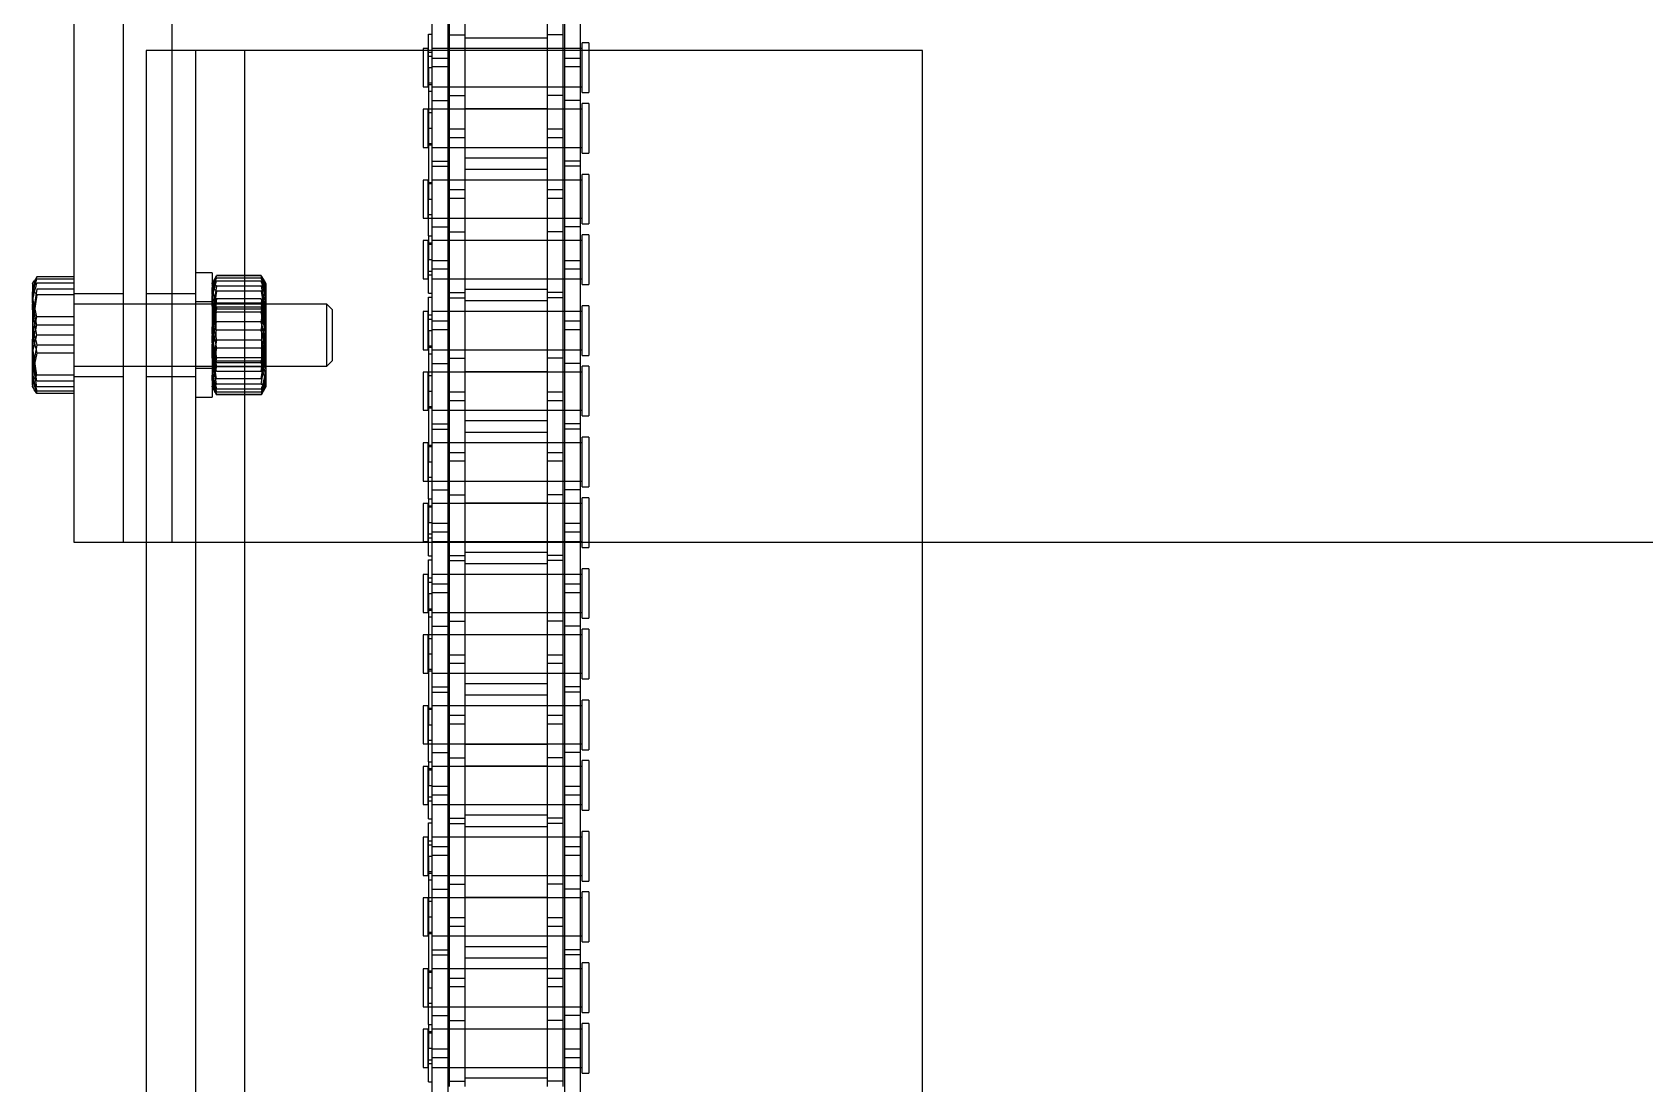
# Model space of a CAD drawing. Header units: metres. Extents: x 0 to 63075, y 0 to 44550.
# Drawn here: x 14089.6 to 14245.4, y 28635.5 to 28737.1 of the extents above; entities that cross this region are included whole.
import ezdxf

# ---------------------------------------------------------------- set-up
doc = ezdxf.new("R2010")
doc.units = ezdxf.units.M
doc.header["$LTSCALE"] = 75
doc.linetypes.add('HIDDEN2', pattern=[4.7625, 3.175, -1.5875])
for name, color, linetype in [('SDM', 7, 'Continuous'), ('SL4', 4, 'Continuous'), ('ST1', 7, 'HIDDEN2')]:
    doc.layers.add(name, color=color, linetype=linetype)

# ---------------------------------------------------------------- blocks, each defined once
blk = doc.blocks.new('A$Ca53c419a')
at = {"layer": 'SL4'}
for p, q in [((2301.6, 502.76), (2301.6, 506.32)), ((2302.24, 506.76), (2301.99, 506.62)), ((2302.48, 506.76), (2302.24, 506.76)), ((2302.48, 506.76), (2306.18, 506.76)), ((2303.36, 506.32), (2306.18, 506.76)), ((2303.36, 502.76), (2303.36, 506.32)), ((2310.94, 506.76), (2306.18, 506.76)), ((2309, 506.32), (2310.94, 506.76)), ((2309, 502.76), (2309, 506.32)), ((2312.24, 506.76), (2310.94, 506.76)), ((2312.49, 506.62), (2312.24, 506.76)), ((2312.88, 506.32), (2312.48, 506.57)), ((2312.88, 502.76), (2312.88, 506.32)), ((2287.24, 502.76), (2287.24, 498)), ((2387.24, 502.76), (2287.24, 502.76)), ((2387.24, 498), (2287.24, 498)), ((2287.24, 498), (2287.24, 495.77)), ((2304.24, 498), (2304.24, 495.77)), ((2310.24, 495.77), (2310.24, 498)), ((2334.74, 495.77), (1009.76, 495.77)), ((2334.74, 486.24), (2334.74, 495.77)), ((2334.74, 493.24), (2339.74, 493.24)), ((1009.76, 486.24), (2334.74, 486.24)), ((2334.74, 420.77), (2334.74, 486.24)), ((2334.92, 469), (2334.74, 469)), ((2334.92, 468.53), (2334.92, 469)), ((2334.74, 468.53), (2334.92, 468.53)), ((2334.74, 468.49), (2336.31, 468.49)), ((2339, 468.16), (2334.74, 468.16)), ((2336.31, 468.49), (2336.31, 468.16)), ((2339, 466.64), (2334.74, 466.64)), ((2336.25, 466.49), (2334.74, 466.49)), ((2334.92, 466.49), (2334.92, 466.64)), ((2336.25, 466.49), (2336.25, 464.97)), ((2339.74, 466.49), (2336.25, 466.49)), ((2336.25, 464.97), (2334.74, 464.97)), ((2339.74, 464.97), (2336.25, 464.97)), ((2336.25, 457.04), (2334.74, 457.04)), ((2336.25, 455.52), (2336.25, 457.04)), ((2339.74, 457.04), (2336.25, 457.04)), ((2336.25, 455.52), (2334.74, 455.52)), ((2339, 455.36), (2334.74, 455.36)), ((2334.92, 455.36), (2334.92, 455.52)), ((2339.74, 455.52), (2336.25, 455.52)), ((2339, 453.84), (2334.74, 453.84)), ((2334.74, 453.66), (2335.47, 453.66)), ((2334.92, 453.66), (2334.92, 453.84)), ((2335.47, 453), (2335.47, 453.66)), ((2335.47, 453), (2334.74, 453)), ((1009.76, 420.77), (2334.74, 420.77)), ((2287.24, 420.77), (2287.24, 281.24))]:
    blk.add_line(p, q, dxfattribs=at)
for points, knots in [([(2301.6, 506.32), (2301.66, 506.37), (2301.94, 506.63), (2302.24, 506.71), (2302.48, 506.76)], [0, 0, 0, 0, 0.211001, 1, 1, 1, 1]), ([(2302.48, 506.76), (2302.54, 506.76), (2302.84, 506.74), (2303.13, 506.5), (2303.36, 506.32)], [0, 0, 0, 0, 0.231849, 1, 1, 1, 1]), ([(2306.18, 506.76), (2306.24, 506.76), (2307.2, 506.76), (2308.13, 506.53), (2309, 506.32)], [0, 0, 0, 0, 0.070201, 1, 1, 1, 1]), ([(2310.94, 506.76), (2310.99, 506.76), (2311.64, 506.76), (2312.28, 506.53), (2312.88, 506.32)], [0, 0, 0, 0, 0.070201, 1, 1, 1, 1])]:
    blk.add_open_spline(points, degree=3, knots=knots, dxfattribs=at)
at = {"layer": 'ST1'}
for p, q in [((2301.82, 502.76), (2301.82, 506.32)), ((2302.31, 506.76), (2302.24, 506.76)), ((2302.24, 506.32), (2304.74, 506.76)), ((2302.24, 502.76), (2302.24, 506.32)), ((2302.8, 506.32), (2305.5, 506.76)), ((2302.8, 502.76), (2302.8, 506.32)), ((2305.48, 506.32), (2303.54, 506.76)), ((2306.26, 506.32), (2304.04, 506.76)), ((2305.48, 502.76), (2305.48, 506.32)), ((2306.26, 502.76), (2306.26, 506.32)), ((2307.24, 506.32), (2309.74, 506.76)), ((2307.24, 502.76), (2307.24, 506.32)), ((2308.21, 506.32), (2310.43, 506.76)), ((2308.21, 502.76), (2308.21, 506.32)), ((2311.12, 506.32), (2308.3, 506.76)), ((2311.68, 506.32), (2308.97, 506.76)), ((2311.12, 502.76), (2311.12, 506.32)), ((2311.68, 502.76), (2311.68, 506.32)), ((2312.24, 502.76), (2312.24, 506.32)), ((2312.65, 502.76), (2312.65, 506.32)), ((2303.24, 502.76), (2303.24, 498)), ((2304.24, 502.76), (2304.24, 498)), ((2310.24, 498), (2310.24, 502.76)), ((2311.24, 498), (2311.24, 502.76)), ((2287.24, 495.77), (2287.24, 493.24)), ((2303.24, 495.77), (2303.24, 491)), ((2304.24, 495.77), (2304.24, 478.32)), ((2310.24, 478.32), (2310.24, 495.77)), ((2311.24, 491), (2311.24, 495.77)), ((2287.24, 493.24), (2387.24, 493.24)), ((2287.24, 493.24), (2287.24, 420.77)), ((2287.24, 493.24), (2334.74, 493.24)), ((2334.74, 491), (1009.76, 491)), ((2301.24, 491), (2301.24, 489.4)), ((2304.04, 491), (2304.04, 489.4)), ((2310.44, 489.4), (2310.44, 491)), ((2313.24, 489.4), (2313.24, 491)), ((2313.24, 489.4), (2301.24, 489.4)), ((2301.82, 489.16), (2301.57, 489.02)), ((2302.11, 489.33), (2301.82, 489.16)), ((2302.22, 489.39), (2302.11, 489.33)), ((2302.24, 489.4), (2302.22, 489.39)), ((2302.49, 488.96), (2305.11, 489.4)), ((2304.16, 488.96), (2302.81, 489.4)), ((2303, 488.96), (2305.76, 489.4)), ((2305.03, 488.96), (2303.27, 489.4)), ((2303.72, 488.96), (2306.59, 489.4)), ((2305.96, 488.96), (2303.84, 489.4)), ((2304.24, 489.4), (2304.74, 489.05)), ((2306.76, 488.96), (2304.39, 489.4)), ((2304.55, 488.96), (2307.43, 489.4)), ((2309.93, 488.96), (2307.04, 489.4)), ((2307.72, 488.96), (2310.09, 489.4)), ((2310.75, 488.96), (2307.89, 489.4)), ((2308.52, 488.96), (2310.64, 489.4)), ((2311.47, 488.96), (2308.71, 489.4)), ((2311.98, 488.96), (2309.37, 489.4)), ((2309.45, 488.96), (2311.21, 489.4)), ((2309.74, 489.05), (2310.24, 489.4)), ((2310.32, 488.96), (2311.66, 489.4)), ((2312.25, 489.39), (2312.24, 489.4)), ((2312.37, 489.33), (2312.25, 489.39)), ((2312.36, 489.3), (2312.75, 488.96)), ((2312.65, 489.16), (2312.37, 489.33)), ((2312.63, 489.12), (2312.96, 488.96)), ((2312.9, 489.02), (2312.65, 489.16)), ((2301.47, 484.65), (2301.47, 488.96)), ((2301.51, 484.65), (2301.51, 488.96)), ((2301.72, 484.65), (2301.72, 488.96)), ((2302.02, 484.65), (2302.02, 488.96)), ((2302.49, 484.65), (2302.49, 488.96)), ((2303, 484.65), (2303, 488.96)), ((2303.72, 484.65), (2303.72, 488.96)), ((2304.16, 484.65), (2304.16, 488.96)), ((2304.55, 484.65), (2304.55, 488.96)), ((2309.74, 489.05), (2304.74, 489.05)), ((2304.74, 489.05), (2304.74, 484.58)), ((2305.03, 484.65), (2305.03, 488.96)), ((2305.96, 484.65), (2305.96, 488.96)), ((2306.76, 484.65), (2306.76, 488.96)), ((2307.72, 484.65), (2307.72, 488.96)), ((2308.52, 484.65), (2308.52, 488.96)), ((2309.45, 484.65), (2309.45, 488.96)), ((2309.74, 484.58), (2309.74, 489.05)), ((2309.93, 484.65), (2309.93, 488.96)), ((2310.32, 484.65), (2310.32, 488.96)), ((2310.75, 484.65), (2310.75, 488.96)), ((2311.47, 484.65), (2311.47, 488.96)), ((2311.98, 484.65), (2311.98, 488.96)), ((2312.46, 484.65), (2312.46, 488.96)), ((2312.75, 484.65), (2312.75, 488.96)), ((2312.89, 489), (2313.01, 488.96)), ((2312.96, 484.65), (2312.96, 488.96)), ((2313.01, 484.65), (2313.01, 488.96)), ((1009.76, 486.24), (2334.74, 486.24)), ((2301.57, 484.59), (2301.82, 484.44)), ((2302.49, 484.65), (2305.11, 484.2)), ((2304.16, 484.65), (2302.81, 484.2)), ((2303, 484.65), (2305.76, 484.2)), ((2305.03, 484.65), (2303.27, 484.2)), ((2303.72, 484.65), (2306.59, 484.2)), ((2305.96, 484.65), (2303.84, 484.2)), ((2304.74, 484.58), (2304.24, 484.23)), ((2306.76, 484.65), (2304.39, 484.2)), ((2304.55, 484.65), (2307.43, 484.2)), ((2304.74, 484.58), (2309.74, 484.58)), ((2309.93, 484.65), (2307.04, 484.2)), ((2307.72, 484.65), (2310.09, 484.2)), ((2310.75, 484.65), (2307.89, 484.2)), ((2308.52, 484.65), (2310.64, 484.2)), ((2311.47, 484.65), (2308.71, 484.2)), ((2311.98, 484.65), (2309.37, 484.2)), ((2309.45, 484.65), (2311.21, 484.2)), ((2310.24, 484.23), (2309.74, 484.58)), ((2310.32, 484.65), (2311.66, 484.2)), ((2312.35, 484.3), (2312.75, 484.65)), ((2312.65, 484.44), (2312.9, 484.59)), ((2312.89, 484.61), (2313.01, 484.65)), ((2301.82, 484.44), (2302.11, 484.28)), ((2302.11, 484.28), (2302.22, 484.21)), ((2302.22, 484.21), (2302.24, 484.2)), ((2304.39, 484.2), (2302.24, 484.2)), ((2304.24, 484.23), (2310.23, 484.23)), ((2309.37, 484.2), (2304.39, 484.2)), ((2312.22, 484.2), (2309.37, 484.2)), ((2310.23, 484.23), (2310.24, 484.23)), ((2310.24, 484.2), (2310.24, 484.23)), ((2312.22, 484.2), (2312.24, 484.2)), ((2312.24, 484.2), (2312.25, 484.21)), ((2312.25, 484.21), (2312.37, 484.28)), ((2312.37, 484.28), (2312.65, 484.44)), ((2304.24, 478.32), (2310.24, 478.32)), ((2304.24, 478.32), (2304.79, 477.76)), ((2309.68, 477.76), (2310.24, 478.32)), ((2304.79, 477.76), (2309.68, 477.76)), ((2240.17, 469), (2236.48, 469)), ((2236.48, 469), (2236.48, 468.53)), ((2240.17, 468.53), (2240.17, 469)), ((2246.02, 469), (2242.33, 469)), ((2242.33, 469), (2242.33, 468.53)), ((2246.02, 468.53), (2246.02, 469)), ((2252.87, 469), (2249.18, 469)), ((2249.18, 469), (2249.18, 468.53)), ((2252.87, 468.53), (2252.87, 469)), ((2258.72, 469), (2255.03, 469)), ((2255.03, 469), (2255.03, 468.53)), ((2258.72, 468.53), (2258.72, 469)), ((2265.57, 469), (2261.88, 469)), ((2261.88, 469), (2261.88, 468.53)), ((2265.57, 468.53), (2265.57, 469)), ((2271.42, 469), (2267.73, 469)), ((2267.73, 469), (2267.73, 468.53)), ((2271.42, 468.53), (2271.42, 469)), ((2278.27, 469), (2274.58, 469)), ((2274.58, 469), (2274.58, 468.53)), ((2278.27, 468.53), (2278.27, 469)), ((2284.12, 469), (2280.43, 469)), ((2280.43, 469), (2280.43, 468.53)), ((2284.12, 468.53), (2284.12, 469)), ((2290.97, 469), (2287.28, 469)), ((2287.28, 469), (2287.28, 468.53)), ((2290.97, 468.53), (2290.97, 469)), ((2296.82, 469), (2293.13, 469)), ((2293.13, 469), (2293.13, 468.53)), ((2296.82, 468.53), (2296.82, 469)), ((2303.67, 469), (2299.98, 469)), ((2299.98, 469), (2299.98, 468.53)), ((2303.67, 468.53), (2303.67, 469)), ((2309.52, 469), (2305.83, 469)), ((2305.83, 469), (2305.83, 468.53)), ((2309.52, 468.53), (2309.52, 469)), ((2316.37, 469), (2312.68, 469)), ((2312.68, 469), (2312.68, 468.53)), ((2316.37, 468.53), (2316.37, 469)), ((2322.22, 469), (2318.53, 469)), ((2318.53, 469), (2318.53, 468.53)), ((2322.22, 468.53), (2322.22, 469)), ((2329.07, 469), (2325.38, 469)), ((2325.38, 469), (2325.38, 468.53)), ((2329.07, 468.53), (2329.07, 469)), ((2334.74, 469), (2331.23, 469)), ((2331.23, 469), (2331.23, 468.53)), ((2237.4, 468.16), (2228.3, 468.16)), ((2235.1, 468.49), (2235.1, 468.16)), ((2235.1, 468.49), (2238.33, 468.49)), ((2236.48, 468.53), (2240.17, 468.53)), ((2236.48, 468.16), (2236.48, 466.64)), ((2236.48, 468.16), (2236.48, 453.66)), ((2236.85, 468.53), (2236.85, 468.16)), ((2237.22, 468.49), (2237.22, 468.16)), ((2238.26, 468.16), (2237.4, 468.16)), ((2237.4, 466.64), (2237.4, 468.16)), ((2247.35, 468.16), (2238.26, 468.16)), ((2238.26, 468.16), (2238.26, 466.64)), ((2238.33, 468.49), (2238.33, 468.16)), ((2240.62, 468.49), (2238.33, 468.49)), ((2239.8, 468.16), (2239.8, 468.53)), ((2239.95, 468.49), (2239.95, 468.16)), ((2240.17, 466.64), (2240.17, 468.16)), ((2240.17, 453.66), (2240.17, 468.16)), ((2240.62, 468.49), (2244.18, 468.49)), ((2240.62, 468.49), (2240.62, 468.16)), ((2241.5, 468.16), (2241.5, 466.64)), ((2242.33, 468.53), (2246.02, 468.53)), ((2242.33, 468.49), (2242.33, 466.64)), ((2242.33, 468.16), (2242.33, 453.66)), ((2242.7, 468.53), (2242.7, 468.16)), ((2244.18, 468.49), (2244.18, 468.16)), ((2256.88, 468.49), (2244.18, 468.49)), ((2245.65, 468.16), (2245.65, 468.53)), ((2245.8, 468.49), (2245.8, 468.16)), ((2246.02, 466.64), (2246.02, 468.16)), ((2246.02, 453.66), (2246.02, 468.16)), ((2247.35, 468.16), (2247.35, 466.64)), ((2253.7, 468.16), (2247.35, 468.16)), ((2247.85, 468.16), (2247.85, 466.64)), ((2249.18, 468.53), (2252.87, 468.53)), ((2249.18, 468.16), (2249.18, 466.64)), ((2249.18, 468.16), (2249.18, 453.66)), ((2249.41, 468.49), (2249.41, 468.16)), ((2249.55, 468.53), (2249.55, 468.16)), ((2251.03, 468.49), (2251.03, 468.16)), ((2252.5, 468.16), (2252.5, 468.53)), ((2252.87, 466.64), (2252.87, 468.49)), ((2252.87, 453.66), (2252.87, 468.16)), ((2253.7, 468.16), (2253.7, 466.64)), ((2262.8, 468.16), (2253.7, 468.16)), ((2254.58, 468.16), (2254.58, 468.49)), ((2255.03, 468.53), (2258.72, 468.53)), ((2255.03, 468.16), (2255.03, 466.64)), ((2255.03, 468.16), (2255.03, 453.66)), ((2255.26, 468.49), (2255.26, 468.16)), ((2255.4, 468.53), (2255.4, 468.16)), ((2256.88, 468.49), (2256.88, 468.16)), ((2256.88, 468.49), (2260.11, 468.49)), ((2256.95, 466.64), (2256.95, 468.16)), ((2257.81, 468.16), (2257.81, 466.64)), ((2257.98, 468.49), (2257.98, 468.16)), ((2258.35, 468.16), (2258.35, 468.53)), ((2258.72, 466.64), (2258.72, 468.16)), ((2258.72, 453.66), (2258.72, 468.16)), ((2260.11, 468.49), (2260.11, 468.16)), ((2260.5, 468.49), (2260.5, 468.16)), ((2260.5, 468.49), (2263.73, 468.49)), ((2261.88, 468.53), (2265.57, 468.53)), ((2261.88, 468.16), (2261.88, 466.64)), ((2261.88, 468.16), (2261.88, 453.66)), ((2262.25, 468.53), (2262.25, 468.16)), ((2262.62, 468.49), (2262.62, 468.16)), ((2263.66, 468.16), (2262.8, 468.16)), ((2262.8, 466.64), (2262.8, 468.16)), ((2272.75, 468.16), (2263.66, 468.16)), ((2263.66, 468.16), (2263.66, 466.64)), ((2263.73, 468.49), (2263.73, 468.16)), ((2266.02, 468.49), (2263.73, 468.49)), ((2265.2, 468.16), (2265.2, 468.53)), ((2265.35, 468.49), (2265.35, 468.16)), ((2265.57, 466.64), (2265.57, 468.16)), ((2265.57, 453.66), (2265.57, 468.16)), ((2266.02, 468.49), (2269.58, 468.49)), ((2266.02, 468.49), (2266.02, 468.16)), ((2266.9, 468.16), (2266.9, 466.64)), ((2267.73, 468.53), (2271.42, 468.53)), ((2267.73, 468.49), (2267.73, 466.64)), ((2267.73, 468.16), (2267.73, 453.66)), ((2268.1, 468.53), (2268.1, 468.16)), ((2269.58, 468.49), (2269.58, 468.16)), ((2282.28, 468.49), (2269.58, 468.49)), ((2271.05, 468.16), (2271.05, 468.53)), ((2271.19, 468.49), (2271.19, 468.16)), ((2271.42, 466.64), (2271.42, 468.16)), ((2271.42, 453.66), (2271.42, 468.16)), ((2272.75, 468.16), (2272.75, 466.64)), ((2279.1, 468.16), (2272.75, 468.16)), ((2273.25, 468.16), (2273.25, 466.64)), ((2274.58, 468.53), (2278.27, 468.53)), ((2274.58, 468.16), (2274.58, 466.64)), ((2274.58, 468.16), (2274.58, 453.66)), ((2274.81, 468.49), (2274.81, 468.16)), ((2274.95, 468.53), (2274.95, 468.16)), ((2276.43, 468.49), (2276.43, 468.16)), ((2277.9, 468.16), (2277.9, 468.53)), ((2278.27, 466.64), (2278.27, 468.49)), ((2278.27, 453.66), (2278.27, 468.16)), ((2279.1, 468.16), (2279.1, 466.64)), ((2288.2, 468.16), (2279.1, 468.16)), ((2279.98, 468.16), (2279.98, 468.49)), ((2280.43, 468.53), (2284.12, 468.53)), ((2280.43, 468.16), (2280.43, 466.64)), ((2280.43, 468.16), (2280.43, 453.66)), ((2280.66, 468.49), (2280.66, 468.16)), ((2280.8, 468.53), (2280.8, 468.16)), ((2282.28, 468.49), (2282.28, 468.16)), ((2282.28, 468.49), (2285.51, 468.49)), ((2282.35, 466.64), (2282.35, 468.16)), ((2283.21, 468.16), (2283.21, 466.64)), ((2283.38, 468.49), (2283.38, 468.16)), ((2283.75, 468.16), (2283.75, 468.53)), ((2284.12, 466.64), (2284.12, 468.16)), ((2284.12, 453.66), (2284.12, 468.16)), ((2285.51, 468.49), (2285.51, 468.16)), ((2285.9, 468.49), (2285.9, 468.16)), ((2285.9, 468.49), (2289.13, 468.49)), ((2287.28, 468.53), (2290.97, 468.53)), ((2287.28, 468.16), (2287.28, 466.64)), ((2287.28, 468.16), (2287.28, 453.66)), ((2287.65, 468.53), (2287.65, 468.16)), ((2288.02, 468.49), (2288.02, 468.16)), ((2289.06, 468.16), (2288.2, 468.16)), ((2288.2, 466.64), (2288.2, 468.16)), ((2298.15, 468.16), (2289.06, 468.16)), ((2289.06, 468.16), (2289.06, 466.64)), ((2289.13, 468.49), (2289.13, 468.16)), ((2291.42, 468.49), (2289.13, 468.49)), ((2290.6, 468.16), (2290.6, 468.53)), ((2290.75, 468.49), (2290.75, 468.16)), ((2290.97, 466.64), (2290.97, 468.16)), ((2290.97, 453.66), (2290.97, 468.16)), ((2291.42, 468.49), (2294.98, 468.49)), ((2291.42, 468.49), (2291.42, 468.16)), ((2292.3, 468.16), (2292.3, 466.64)), ((2293.13, 468.53), (2296.82, 468.53)), ((2293.13, 468.49), (2293.13, 466.64)), ((2293.13, 468.16), (2293.13, 453.66)), ((2293.5, 468.53), (2293.5, 468.16)), ((2294.98, 468.49), (2294.98, 468.16)), ((2307.68, 468.49), (2294.98, 468.49)), ((2296.45, 468.16), (2296.45, 468.53)), ((2296.59, 468.49), (2296.59, 468.16)), ((2296.82, 466.64), (2296.82, 468.16)), ((2296.82, 453.66), (2296.82, 468.16)), ((2298.15, 468.16), (2298.15, 466.64)), ((2304.5, 468.16), (2298.15, 468.16)), ((2298.65, 468.16), (2298.65, 466.64)), ((2299.98, 468.53), (2303.67, 468.53)), ((2299.98, 468.16), (2299.98, 466.64)), ((2299.98, 468.16), (2299.98, 453.66)), ((2300.21, 468.49), (2300.21, 468.16)), ((2300.35, 468.53), (2300.35, 468.16)), ((2301.83, 468.49), (2301.83, 468.16)), ((2303.3, 468.16), (2303.3, 468.53)), ((2303.67, 466.64), (2303.67, 468.49)), ((2303.67, 453.66), (2303.67, 468.16)), ((2304.5, 468.16), (2304.5, 466.64)), ((2313.6, 468.16), (2304.5, 468.16)), ((2305.38, 468.16), (2305.38, 468.49)), ((2305.83, 468.53), (2309.52, 468.53)), ((2305.83, 468.16), (2305.83, 466.64)), ((2305.83, 468.16), (2305.83, 453.66)), ((2306.06, 468.49), (2306.06, 468.16)), ((2306.2, 468.53), (2306.2, 468.16)), ((2307.68, 468.49), (2307.68, 468.16)), ((2307.68, 468.49), (2310.91, 468.49)), ((2307.75, 466.64), (2307.75, 468.16)), ((2308.61, 468.16), (2308.61, 466.64)), ((2308.78, 468.49), (2308.78, 468.16)), ((2309.15, 468.16), (2309.15, 468.53)), ((2309.52, 466.64), (2309.52, 468.16)), ((2309.52, 453.66), (2309.52, 468.16)), ((2310.91, 468.49), (2310.91, 468.16)), ((2311.3, 468.49), (2311.3, 468.16)), ((2311.3, 468.49), (2314.53, 468.49)), ((2312.68, 468.53), (2316.37, 468.53)), ((2312.68, 468.16), (2312.68, 466.64)), ((2312.68, 468.16), (2312.68, 453.66)), ((2313.05, 468.53), (2313.05, 468.16)), ((2313.42, 468.49), (2313.42, 468.16)), ((2314.46, 468.16), (2313.6, 468.16)), ((2313.6, 466.64), (2313.6, 468.16)), ((2323.55, 468.16), (2314.46, 468.16)), ((2314.46, 468.16), (2314.46, 466.64)), ((2314.53, 468.49), (2314.53, 468.16)), ((2316.82, 468.49), (2314.53, 468.49)), ((2316, 468.16), (2316, 468.53)), ((2316.15, 468.49), (2316.15, 468.16)), ((2316.37, 466.64), (2316.37, 468.16)), ((2316.37, 453.66), (2316.37, 468.16)), ((2316.82, 468.49), (2320.38, 468.49)), ((2316.82, 468.49), (2316.82, 468.16)), ((2317.7, 468.16), (2317.7, 466.64)), ((2318.53, 468.53), (2322.22, 468.53)), ((2318.53, 468.49), (2318.53, 466.64)), ((2318.53, 468.16), (2318.53, 453.66)), ((2318.9, 468.53), (2318.9, 468.16)), ((2320.38, 468.49), (2320.38, 468.16)), ((2333.08, 468.49), (2320.38, 468.49)), ((2321.85, 468.16), (2321.85, 468.53)), ((2321.99, 468.49), (2321.99, 468.16)), ((2322.22, 466.64), (2322.22, 468.16)), ((2322.22, 453.66), (2322.22, 468.16)), ((2323.55, 468.16), (2323.55, 466.64)), ((2329.9, 468.16), (2323.55, 468.16)), ((2324.05, 468.16), (2324.05, 466.64)), ((2325.38, 468.53), (2329.07, 468.53)), ((2325.38, 468.16), (2325.38, 466.64)), ((2325.38, 468.16), (2325.38, 453.66)), ((2325.61, 468.49), (2325.61, 468.16)), ((2325.75, 468.53), (2325.75, 468.16)), ((2327.23, 468.49), (2327.23, 468.16)), ((2328.7, 468.16), (2328.7, 468.53)), ((2329.07, 466.64), (2329.07, 468.49)), ((2329.07, 453.66), (2329.07, 468.16)), ((2329.9, 468.16), (2329.9, 466.64)), ((2334.74, 468.16), (2329.9, 468.16)), ((2330.78, 468.16), (2330.78, 468.49)), ((2331.23, 468.53), (2334.74, 468.53)), ((2331.23, 468.16), (2331.23, 466.64)), ((2331.23, 468.16), (2331.23, 453.66)), ((2331.46, 468.49), (2331.46, 468.16)), ((2331.6, 468.53), (2331.6, 468.16)), ((2333.08, 468.49), (2333.08, 468.16)), ((2333.08, 468.49), (2334.74, 468.49)), ((2333.15, 466.64), (2333.15, 468.16)), ((2334.01, 468.16), (2334.01, 466.64)), ((2334.18, 468.49), (2334.18, 468.16)), ((2334.55, 468.16), (2334.55, 468.53)), ((2334.92, 466.64), (2334.92, 468.16)), ((2334.92, 466.64), (2334.92, 468.16)), ((2237.4, 466.64), (2228.3, 466.64)), ((2241, 466.49), (2234.65, 466.49)), ((2235.15, 466.49), (2235.15, 464.97)), ((2236.48, 466.49), (2236.48, 464.97)), ((2238.26, 466.64), (2237.4, 466.64)), ((2247.35, 466.64), (2238.26, 466.64)), ((2240.17, 464.97), (2240.17, 466.49)), ((2241, 466.49), (2241, 464.97)), ((2250.1, 466.49), (2241, 466.49)), ((2242.33, 466.49), (2242.33, 464.97)), ((2244.25, 464.97), (2244.25, 466.49)), ((2245.11, 466.49), (2245.11, 464.97)), ((2246.02, 464.97), (2246.02, 466.49)), ((2253.7, 466.64), (2247.35, 466.64)), ((2249.18, 466.49), (2249.18, 464.97)), ((2250.96, 466.49), (2250.1, 466.49)), ((2250.1, 464.97), (2250.1, 466.49)), ((2260.05, 466.49), (2250.96, 466.49)), ((2250.96, 466.49), (2250.96, 464.97)), ((2252.87, 464.97), (2252.87, 466.49)), ((2262.8, 466.64), (2253.7, 466.64)), ((2254.2, 466.49), (2254.2, 464.97)), ((2255.03, 466.49), (2255.03, 464.97)), ((2258.72, 464.97), (2258.72, 466.49)), ((2260.05, 466.49), (2260.05, 464.97)), ((2266.4, 466.49), (2260.05, 466.49)), ((2260.55, 466.49), (2260.55, 464.97)), ((2261.88, 466.49), (2261.88, 464.97)), ((2263.66, 466.64), (2262.8, 466.64)), ((2272.75, 466.64), (2263.66, 466.64)), ((2265.57, 464.97), (2265.57, 466.49)), ((2266.4, 466.49), (2266.4, 464.97)), ((2275.5, 466.49), (2266.4, 466.49)), ((2267.73, 466.49), (2267.73, 464.97)), ((2269.65, 464.97), (2269.65, 466.49)), ((2270.51, 466.49), (2270.51, 464.97)), ((2271.42, 464.97), (2271.42, 466.49)), ((2279.1, 466.64), (2272.75, 466.64)), ((2274.58, 466.49), (2274.58, 464.97)), ((2276.36, 466.49), (2275.5, 466.49)), ((2275.5, 464.97), (2275.5, 466.49)), ((2285.45, 466.49), (2276.36, 466.49)), ((2276.36, 466.49), (2276.36, 464.97)), ((2278.27, 464.97), (2278.27, 466.49)), ((2288.2, 466.64), (2279.1, 466.64)), ((2279.6, 466.49), (2279.6, 464.97)), ((2280.43, 466.49), (2280.43, 464.97)), ((2284.12, 464.97), (2284.12, 466.49)), ((2285.45, 466.49), (2285.45, 464.97)), ((2291.8, 466.49), (2285.45, 466.49)), ((2285.95, 466.49), (2285.95, 464.97)), ((2287.28, 466.49), (2287.28, 464.97)), ((2289.06, 466.64), (2288.2, 466.64)), ((2298.15, 466.64), (2289.06, 466.64)), ((2290.97, 464.97), (2290.97, 466.49)), ((2291.8, 466.49), (2291.8, 464.97)), ((2300.9, 466.49), (2291.8, 466.49)), ((2293.13, 466.49), (2293.13, 464.97)), ((2295.05, 464.97), (2295.05, 466.49)), ((2295.91, 466.49), (2295.91, 464.97)), ((2296.82, 464.97), (2296.82, 466.49)), ((2304.5, 466.64), (2298.15, 466.64)), ((2299.98, 466.49), (2299.98, 464.97)), ((2301.76, 466.49), (2300.9, 466.49)), ((2300.9, 464.97), (2300.9, 466.49)), ((2310.85, 466.49), (2301.76, 466.49)), ((2301.76, 466.49), (2301.76, 464.97)), ((2303.67, 464.97), (2303.67, 466.49)), ((2313.6, 466.64), (2304.5, 466.64)), ((2305, 466.49), (2305, 464.97)), ((2305.83, 466.49), (2305.83, 464.97)), ((2309.52, 464.97), (2309.52, 466.49)), ((2310.85, 466.49), (2310.85, 464.97)), ((2317.2, 466.49), (2310.85, 466.49)), ((2311.35, 466.49), (2311.35, 464.97)), ((2312.68, 466.49), (2312.68, 464.97)), ((2314.46, 466.64), (2313.6, 466.64)), ((2323.55, 466.64), (2314.46, 466.64)), ((2316.37, 464.97), (2316.37, 466.49)), ((2317.2, 466.49), (2317.2, 464.97)), ((2326.3, 466.49), (2317.2, 466.49)), ((2318.53, 466.49), (2318.53, 464.97)), ((2320.45, 464.97), (2320.45, 466.49)), ((2321.31, 466.49), (2321.31, 464.97)), ((2322.22, 464.97), (2322.22, 466.49)), ((2329.9, 466.64), (2323.55, 466.64)), ((2325.38, 466.49), (2325.38, 464.97)), ((2327.16, 466.49), (2326.3, 466.49)), ((2326.3, 464.97), (2326.3, 466.49)), ((2334.74, 466.49), (2327.16, 466.49)), ((2327.16, 466.49), (2327.16, 464.97)), ((2329.07, 464.97), (2329.07, 466.49)), ((2334.74, 466.64), (2329.9, 466.64)), ((2330.4, 466.49), (2330.4, 464.97)), ((2331.23, 466.49), (2331.23, 464.97)), ((2334.92, 455.52), (2334.92, 466.49)), ((2334.92, 464.97), (2334.92, 466.49)), ((2336.25, 466.49), (2336.25, 464.97)), ((2241, 464.97), (2234.65, 464.97)), ((2235.44, 457.04), (2235.44, 464.97)), ((2236.48, 464.97), (2236.48, 457.04)), ((2240.17, 457.04), (2240.17, 464.97)), ((2240.22, 464.97), (2240.22, 457.04)), ((2250.1, 464.97), (2241, 464.97)), ((2242.29, 457.04), (2242.29, 464.97)), ((2242.33, 464.97), (2242.33, 457.04)), ((2246.02, 457.04), (2246.02, 464.97)), ((2247.07, 464.97), (2247.07, 457.04)), ((2248.14, 457.04), (2248.14, 464.97)), ((2249.18, 464.97), (2249.18, 457.04)), ((2250.96, 464.97), (2250.1, 464.97)), ((2260.05, 464.97), (2250.96, 464.97)), ((2252.87, 457.04), (2252.87, 464.97)), ((2252.92, 464.97), (2252.92, 457.04)), ((2254.99, 457.04), (2254.99, 464.97)), ((2255.03, 464.97), (2255.03, 457.04)), ((2258.72, 457.04), (2258.72, 464.97)), ((2259.77, 464.97), (2259.77, 457.04)), ((2266.4, 464.97), (2260.05, 464.97)), ((2260.84, 457.04), (2260.84, 464.97)), ((2261.88, 464.97), (2261.88, 457.04)), ((2265.57, 457.04), (2265.57, 464.97)), ((2265.62, 464.97), (2265.62, 457.04)), ((2275.5, 464.97), (2266.4, 464.97)), ((2267.69, 457.04), (2267.69, 464.97)), ((2267.73, 464.97), (2267.73, 457.04)), ((2271.42, 457.04), (2271.42, 464.97)), ((2272.47, 464.97), (2272.47, 457.04)), ((2273.54, 457.04), (2273.54, 464.97)), ((2274.58, 464.97), (2274.58, 457.04)), ((2276.36, 464.97), (2275.5, 464.97)), ((2285.45, 464.97), (2276.36, 464.97)), ((2278.27, 457.04), (2278.27, 464.97)), ((2278.32, 464.97), (2278.32, 457.04)), ((2280.39, 457.04), (2280.39, 464.97)), ((2280.43, 464.97), (2280.43, 457.04)), ((2284.12, 457.04), (2284.12, 464.97)), ((2285.17, 464.97), (2285.17, 457.04)), ((2291.8, 464.97), (2285.45, 464.97)), ((2286.24, 457.04), (2286.24, 464.97)), ((2287.28, 464.97), (2287.28, 457.04)), ((2290.97, 457.04), (2290.97, 464.97)), ((2291.02, 464.97), (2291.02, 457.04)), ((2300.9, 464.97), (2291.8, 464.97)), ((2293.09, 457.04), (2293.09, 464.97)), ((2293.13, 464.97), (2293.13, 457.04)), ((2296.82, 457.04), (2296.82, 464.97)), ((2297.87, 464.97), (2297.87, 457.04)), ((2298.94, 457.04), (2298.94, 464.97)), ((2299.98, 464.97), (2299.98, 457.04)), ((2301.76, 464.97), (2300.9, 464.97)), ((2310.85, 464.97), (2301.76, 464.97)), ((2303.67, 457.04), (2303.67, 464.97)), ((2303.72, 464.97), (2303.72, 457.04)), ((2305.79, 457.04), (2305.79, 464.97)), ((2305.83, 464.97), (2305.83, 457.04)), ((2309.52, 457.04), (2309.52, 464.97)), ((2310.57, 464.97), (2310.57, 457.04)), ((2317.2, 464.97), (2310.85, 464.97)), ((2311.64, 457.04), (2311.64, 464.97)), ((2312.68, 464.97), (2312.68, 457.04)), ((2316.37, 457.04), (2316.37, 464.97)), ((2316.42, 464.97), (2316.42, 457.04)), ((2326.3, 464.97), (2317.2, 464.97)), ((2318.49, 457.04), (2318.49, 464.97)), ((2318.53, 464.97), (2318.53, 457.04)), ((2322.22, 457.04), (2322.22, 464.97)), ((2323.27, 464.97), (2323.27, 457.04)), ((2324.34, 457.04), (2324.34, 464.97)), ((2325.38, 464.97), (2325.38, 457.04)), ((2327.16, 464.97), (2326.3, 464.97)), ((2334.74, 464.97), (2327.16, 464.97)), ((2329.07, 457.04), (2329.07, 464.97)), ((2329.12, 464.97), (2329.12, 457.04)), ((2331.19, 457.04), (2331.19, 464.97)), ((2331.23, 464.97), (2331.23, 457.04)), ((2334.92, 457.04), (2334.92, 464.97)), ((2335.97, 464.97), (2335.97, 457.04)), ((2241, 457.04), (2234.65, 457.04)), ((2235.15, 455.52), (2235.15, 457.04)), ((2236.48, 457.04), (2236.48, 455.52)), ((2240.17, 455.52), (2240.17, 457.04)), ((2241, 455.52), (2241, 457.04)), ((2250.1, 457.04), (2241, 457.04)), ((2242.33, 457.04), (2242.33, 455.52)), ((2244.25, 455.52), (2244.25, 457.04)), ((2245.11, 457.04), (2245.11, 455.52)), ((2246.02, 455.52), (2246.02, 457.04)), ((2249.18, 457.04), (2249.18, 455.52)), ((2250.96, 457.04), (2250.1, 457.04)), ((2250.1, 455.52), (2250.1, 457.04)), ((2260.05, 457.04), (2250.96, 457.04)), ((2250.96, 457.04), (2250.96, 455.52)), ((2252.87, 455.52), (2252.87, 457.04)), ((2254.2, 455.52), (2254.2, 457.04)), ((2255.03, 457.04), (2255.03, 455.52)), ((2258.72, 455.52), (2258.72, 457.04)), ((2260.05, 455.52), (2260.05, 457.04)), ((2266.4, 457.04), (2260.05, 457.04)), ((2260.55, 455.52), (2260.55, 457.04)), ((2261.88, 457.04), (2261.88, 455.52)), ((2265.57, 455.52), (2265.57, 457.04)), ((2266.4, 455.52), (2266.4, 457.04)), ((2275.5, 457.04), (2266.4, 457.04)), ((2267.73, 457.04), (2267.73, 455.52)), ((2269.65, 455.52), (2269.65, 457.04)), ((2270.51, 457.04), (2270.51, 455.52)), ((2271.42, 455.52), (2271.42, 457.04)), ((2274.58, 457.04), (2274.58, 455.52)), ((2276.36, 457.04), (2275.5, 457.04)), ((2275.5, 455.52), (2275.5, 457.04)), ((2285.45, 457.04), (2276.36, 457.04)), ((2276.36, 457.04), (2276.36, 455.52)), ((2278.27, 455.52), (2278.27, 457.04)), ((2279.6, 455.52), (2279.6, 457.04)), ((2280.43, 457.04), (2280.43, 455.52)), ((2284.12, 455.52), (2284.12, 457.04)), ((2285.45, 455.52), (2285.45, 457.04)), ((2291.8, 457.04), (2285.45, 457.04)), ((2285.95, 455.52), (2285.95, 457.04)), ((2287.28, 457.04), (2287.28, 455.52)), ((2290.97, 455.52), (2290.97, 457.04)), ((2291.8, 455.52), (2291.8, 457.04)), ((2300.9, 457.04), (2291.8, 457.04)), ((2293.13, 457.04), (2293.13, 455.52)), ((2295.05, 455.52), (2295.05, 457.04)), ((2295.91, 457.04), (2295.91, 455.52)), ((2296.82, 455.52), (2296.82, 457.04)), ((2299.98, 457.04), (2299.98, 455.52)), ((2301.76, 457.04), (2300.9, 457.04)), ((2300.9, 455.52), (2300.9, 457.04)), ((2310.85, 457.04), (2301.76, 457.04)), ((2301.76, 457.04), (2301.76, 455.52)), ((2303.67, 455.52), (2303.67, 457.04)), ((2305, 455.52), (2305, 457.04)), ((2305.83, 457.04), (2305.83, 455.52)), ((2309.52, 455.52), (2309.52, 457.04)), ((2310.85, 455.52), (2310.85, 457.04)), ((2317.2, 457.04), (2310.85, 457.04)), ((2311.35, 455.52), (2311.35, 457.04)), ((2312.68, 457.04), (2312.68, 455.52)), ((2316.37, 455.52), (2316.37, 457.04)), ((2317.2, 455.52), (2317.2, 457.04)), ((2326.3, 457.04), (2317.2, 457.04)), ((2318.53, 457.04), (2318.53, 455.52)), ((2320.45, 455.52), (2320.45, 457.04)), ((2321.31, 457.04), (2321.31, 455.52)), ((2322.22, 455.52), (2322.22, 457.04)), ((2325.38, 457.04), (2325.38, 455.52)), ((2327.16, 457.04), (2326.3, 457.04)), ((2326.3, 455.52), (2326.3, 457.04)), ((2334.74, 457.04), (2327.16, 457.04)), ((2327.16, 457.04), (2327.16, 455.52)), ((2329.07, 455.52), (2329.07, 457.04)), ((2330.4, 455.52), (2330.4, 457.04)), ((2331.23, 457.04), (2331.23, 455.52)), ((2334.92, 455.52), (2334.92, 457.04)), ((2336.25, 455.52), (2336.25, 457.04)), ((2237.4, 455.36), (2228.3, 455.36)), ((2241, 455.52), (2234.65, 455.52)), ((2236.48, 455.36), (2236.48, 453.84)), ((2238.26, 455.36), (2237.4, 455.36)), ((2237.4, 453.84), (2237.4, 455.36)), ((2247.35, 455.36), (2238.26, 455.36)), ((2238.26, 455.36), (2238.26, 453.84)), ((2240.17, 453.84), (2240.17, 455.36)), ((2250.1, 455.52), (2241, 455.52)), ((2241.5, 453.84), (2241.5, 455.36)), ((2242.33, 455.36), (2242.33, 453.84)), ((2246.02, 453.84), (2246.02, 455.36)), ((2247.35, 453.84), (2247.35, 455.36)), ((2253.7, 455.36), (2247.35, 455.36)), ((2247.85, 453.84), (2247.85, 455.36)), ((2249.18, 455.36), (2249.18, 453.84)), ((2250.96, 455.52), (2250.1, 455.52)), ((2260.05, 455.52), (2250.96, 455.52)), ((2252.87, 453.84), (2252.87, 455.36)), ((2253.7, 453.84), (2253.7, 455.36)), ((2262.8, 455.36), (2253.7, 455.36)), ((2255.03, 455.36), (2255.03, 453.84)), ((2256.95, 453.84), (2256.95, 455.36)), ((2257.81, 455.36), (2257.81, 453.84)), ((2258.72, 453.84), (2258.72, 455.36)), ((2266.4, 455.52), (2260.05, 455.52)), ((2261.88, 455.36), (2261.88, 453.84)), ((2263.66, 455.36), (2262.8, 455.36)), ((2262.8, 453.84), (2262.8, 455.36)), ((2272.75, 455.36), (2263.66, 455.36)), ((2263.66, 455.36), (2263.66, 453.84)), ((2265.57, 453.84), (2265.57, 455.36)), ((2275.5, 455.52), (2266.4, 455.52)), ((2266.9, 453.84), (2266.9, 455.36)), ((2267.73, 455.36), (2267.73, 453.84)), ((2271.42, 453.84), (2271.42, 455.36)), ((2272.75, 453.84), (2272.75, 455.36)), ((2279.1, 455.36), (2272.75, 455.36)), ((2273.25, 453.84), (2273.25, 455.36)), ((2274.58, 455.36), (2274.58, 453.84)), ((2276.36, 455.52), (2275.5, 455.52)), ((2285.45, 455.52), (2276.36, 455.52)), ((2278.27, 453.84), (2278.27, 455.36)), ((2279.1, 453.84), (2279.1, 455.36)), ((2288.2, 455.36), (2279.1, 455.36)), ((2280.43, 455.36), (2280.43, 453.84)), ((2282.35, 453.84), (2282.35, 455.36)), ((2283.21, 455.36), (2283.21, 453.84)), ((2284.12, 453.84), (2284.12, 455.36)), ((2291.8, 455.52), (2285.45, 455.52)), ((2287.28, 455.36), (2287.28, 453.84)), ((2289.06, 455.36), (2288.2, 455.36)), ((2288.2, 453.84), (2288.2, 455.36)), ((2298.15, 455.36), (2289.06, 455.36)), ((2289.06, 455.36), (2289.06, 453.84)), ((2290.97, 453.84), (2290.97, 455.36)), ((2300.9, 455.52), (2291.8, 455.52)), ((2292.3, 453.84), (2292.3, 455.36)), ((2293.13, 455.36), (2293.13, 453.84)), ((2296.82, 453.84), (2296.82, 455.36)), ((2298.15, 453.84), (2298.15, 455.36)), ((2304.5, 455.36), (2298.15, 455.36)), ((2298.65, 453.84), (2298.65, 455.36)), ((2299.98, 455.36), (2299.98, 453.84)), ((2301.76, 455.52), (2300.9, 455.52)), ((2310.85, 455.52), (2301.76, 455.52)), ((2303.67, 453.84), (2303.67, 455.36)), ((2304.5, 453.84), (2304.5, 455.36)), ((2313.6, 455.36), (2304.5, 455.36)), ((2305.83, 455.36), (2305.83, 453.84)), ((2307.75, 453.84), (2307.75, 455.36)), ((2308.61, 455.36), (2308.61, 453.84)), ((2309.52, 453.84), (2309.52, 455.36)), ((2317.2, 455.52), (2310.85, 455.52)), ((2312.68, 455.36), (2312.68, 453.84)), ((2314.46, 455.36), (2313.6, 455.36)), ((2313.6, 453.84), (2313.6, 455.36)), ((2323.55, 455.36), (2314.46, 455.36)), ((2314.46, 455.36), (2314.46, 453.84)), ((2316.37, 453.84), (2316.37, 455.36)), ((2326.3, 455.52), (2317.2, 455.52)), ((2317.7, 453.84), (2317.7, 455.36)), ((2318.53, 455.36), (2318.53, 453.84)), ((2322.22, 453.84), (2322.22, 455.36)), ((2323.55, 453.84), (2323.55, 455.36)), ((2329.9, 455.36), (2323.55, 455.36)), ((2324.05, 453.84), (2324.05, 455.36)), ((2325.38, 455.36), (2325.38, 453.84)), ((2327.16, 455.52), (2326.3, 455.52)), ((2334.74, 455.52), (2327.16, 455.52)), ((2329.07, 453.84), (2329.07, 455.36)), ((2329.9, 453.84), (2329.9, 455.36)), ((2334.74, 455.36), (2329.9, 455.36)), ((2331.23, 455.36), (2331.23, 453.84)), ((2333.15, 453.84), (2333.15, 455.36)), ((2334.01, 455.36), (2334.01, 453.84)), ((2334.92, 453.84), (2334.92, 455.36)), ((2334.92, 453.84), (2334.92, 455.36)), ((2237.4, 453.84), (2228.3, 453.84)), ((2235.93, 453.66), (2240.73, 453.66)), ((2235.93, 453.66), (2235.93, 453)), ((2238.26, 453.84), (2237.4, 453.84)), ((2247.35, 453.84), (2238.26, 453.84)), ((2240.73, 453), (2240.73, 453.66)), ((2241.78, 453.66), (2246.57, 453.66)), ((2241.78, 453.66), (2241.78, 453)), ((2246.57, 453), (2246.57, 453.66)), ((2253.7, 453.84), (2247.35, 453.84)), ((2248.63, 453.66), (2253.43, 453.66)), ((2248.63, 453.66), (2248.63, 453)), ((2253.43, 453), (2253.43, 453.66)), ((2262.8, 453.84), (2253.7, 453.84)), ((2254.48, 453.66), (2259.27, 453.66)), ((2254.48, 453.66), (2254.48, 453)), ((2259.27, 453), (2259.27, 453.66)), ((2261.33, 453.66), (2266.13, 453.66)), ((2261.33, 453.66), (2261.33, 453)), ((2263.66, 453.84), (2262.8, 453.84)), ((2272.75, 453.84), (2263.66, 453.84)), ((2266.13, 453), (2266.13, 453.66)), ((2267.18, 453.66), (2271.97, 453.66)), ((2267.18, 453.66), (2267.18, 453)), ((2271.97, 453), (2271.97, 453.66)), ((2279.1, 453.84), (2272.75, 453.84)), ((2274.03, 453.66), (2278.83, 453.66)), ((2274.03, 453.66), (2274.03, 453)), ((2278.83, 453), (2278.83, 453.66)), ((2288.2, 453.84), (2279.1, 453.84)), ((2279.88, 453.66), (2284.67, 453.66)), ((2279.88, 453.66), (2279.88, 453)), ((2284.67, 453), (2284.67, 453.66)), ((2286.73, 453.66), (2291.53, 453.66)), ((2286.73, 453.66), (2286.73, 453)), ((2289.06, 453.84), (2288.2, 453.84)), ((2298.15, 453.84), (2289.06, 453.84)), ((2291.53, 453), (2291.53, 453.66)), ((2292.58, 453.66), (2297.37, 453.66)), ((2292.58, 453.66), (2292.58, 453)), ((2297.37, 453), (2297.37, 453.66)), ((2304.5, 453.84), (2298.15, 453.84)), ((2299.43, 453.66), (2304.23, 453.66)), ((2299.43, 453.66), (2299.43, 453)), ((2304.23, 453), (2304.23, 453.66)), ((2313.6, 453.84), (2304.5, 453.84)), ((2305.28, 453.66), (2310.07, 453.66)), ((2305.28, 453.66), (2305.28, 453)), ((2310.07, 453), (2310.07, 453.66)), ((2312.13, 453.66), (2316.93, 453.66)), ((2312.13, 453.66), (2312.13, 453)), ((2314.46, 453.84), (2313.6, 453.84)), ((2323.55, 453.84), (2314.46, 453.84)), ((2316.93, 453), (2316.93, 453.66)), ((2317.98, 453.66), (2322.77, 453.66)), ((2317.98, 453.66), (2317.98, 453)), ((2322.77, 453), (2322.77, 453.66)), ((2329.9, 453.84), (2323.55, 453.84)), ((2324.83, 453.66), (2329.63, 453.66)), ((2324.83, 453.66), (2324.83, 453)), ((2329.63, 453), (2329.63, 453.66)), ((2334.74, 453.84), (2329.9, 453.84)), ((2330.68, 453.66), (2334.74, 453.66)), ((2330.68, 453.66), (2330.68, 453)), ((2240.73, 453), (2235.93, 453)), ((2246.57, 453), (2241.78, 453)), ((2253.43, 453), (2248.63, 453)), ((2259.27, 453), (2254.48, 453)), ((2266.13, 453), (2261.33, 453)), ((2271.97, 453), (2267.18, 453)), ((2278.83, 453), (2274.03, 453)), ((2284.67, 453), (2279.88, 453)), ((2291.53, 453), (2286.73, 453)), ((2297.37, 453), (2292.58, 453)), ((2304.23, 453), (2299.43, 453)), ((2310.07, 453), (2305.28, 453)), ((2316.93, 453), (2312.13, 453)), ((2322.77, 453), (2317.98, 453)), ((2329.63, 453), (2324.83, 453)), ((2334.74, 453), (2330.68, 453))]:
    blk.add_line(p, q, dxfattribs=at)
for points, knots in [([(2303.54, 506.76), (2303.49, 506.76), (2302.83, 506.76), (2302.19, 506.53), (2301.6, 506.32)], [0, 0, 0, 0, 0.070201, 1, 1, 1, 1]), ([(2304.04, 506.76), (2303.99, 506.76), (2303.24, 506.76), (2302.51, 506.53), (2301.82, 506.32)], [0, 0, 0, 0, 0.070201, 1, 1, 1, 1]), ([(2302.31, 506.76), (2302.27, 506.77), (2302.22, 506.77), (2302.18, 506.71), (2302.17, 506.7)], [0, 0, 0, 0, 0.793539, 1, 1, 1, 1]), ([(2304.74, 506.76), (2304.8, 506.76), (2305.64, 506.76), (2306.47, 506.53), (2307.24, 506.32)], [0, 0, 0, 0, 0.0702006, 1, 1, 1, 1]), ([(2308.3, 506.76), (2308.23, 506.76), (2307.28, 506.76), (2306.34, 506.53), (2305.48, 506.32)], [0, 0, 0, 0, 0.0702006, 1, 1, 1, 1]), ([(2305.5, 506.76), (2305.57, 506.76), (2306.48, 506.76), (2307.38, 506.53), (2308.21, 506.32)], [0, 0, 0, 0, 0.070201, 1, 1, 1, 1]), ([(2308.97, 506.76), (2308.91, 506.76), (2307.99, 506.76), (2307.1, 506.53), (2306.26, 506.32)], [0, 0, 0, 0, 0.070201, 1, 1, 1, 1]), ([(2309.74, 506.76), (2309.8, 506.76), (2310.64, 506.76), (2311.47, 506.53), (2312.24, 506.32)], [0, 0, 0, 0, 0.070201, 1, 1, 1, 1]), ([(2310.43, 506.76), (2310.48, 506.76), (2311.23, 506.76), (2311.97, 506.53), (2312.65, 506.32)], [0, 0, 0, 0, 0.070201, 1, 1, 1, 1]), ([(2312, 506.76), (2311.76, 506.71), (2311.47, 506.63), (2311.18, 506.37), (2311.12, 506.32)], [0, 0, 0, 0, 0.7889992, 1, 1, 1, 1]), ([(2312.48, 506.57), (2312.39, 506.64), (2312.23, 506.76), (2312.07, 506.76), (2312, 506.76)], [0, 0, 0, 0, 0.570922, 1, 1, 1, 1]), ([(2312.31, 506.7), (2312.3, 506.71), (2312.25, 506.77), (2312.2, 506.77), (2312.17, 506.76)], [0, 0, 0, 0, 0.2064615, 1, 1, 1, 1]), ([(2302.81, 489.4), (2302.78, 489.4), (2302.33, 489.4), (2301.88, 489.17), (2301.47, 488.96)], [0, 0, 0, 0, 0.0702006, 1, 1, 1, 1]), ([(2301.47, 488.96), (2301.6, 489.02), (2302.1, 489.29), (2302.62, 489.35), (2303.01, 489.4)], [0, 0, 0, 0, 0.257551, 1, 1, 1, 1]), ([(2303.27, 489.4), (2303.23, 489.4), (2302.63, 489.4), (2302.05, 489.17), (2301.51, 488.96)], [0, 0, 0, 0, 0.0702006, 1, 1, 1, 1]), ([(2301.51, 488.96), (2301.61, 489.03), (2301.71, 489.12), (2301.81, 489.15), (2301.82, 489.15)], [0, 0, 0, 0, 0.905431, 1, 1, 1, 1]), ([(2303.84, 489.4), (2303.79, 489.4), (2303.07, 489.4), (2302.37, 489.17), (2301.72, 488.96)], [0, 0, 0, 0, 0.070201, 1, 1, 1, 1]), ([(2301.72, 488.96), (2301.78, 489.03), (2301.9, 489.19), (2302.04, 489.24), (2302.12, 489.27)], [0, 0, 0, 0, 0.4174768, 1, 1, 1, 1]), ([(2304.39, 489.4), (2304.33, 489.4), (2303.53, 489.4), (2302.74, 489.17), (2302.02, 488.96)], [0, 0, 0, 0, 0.070201, 1, 1, 1, 1]), ([(2302.02, 488.96), (2302.04, 489.02), (2302.1, 489.25), (2302.17, 489.31), (2302.22, 489.35)], [0, 0, 0, 0, 0.299747, 1, 1, 1, 1]), ([(2302.25, 489.4), (2302.28, 489.4), (2302.36, 489.37), (2302.44, 489.13), (2302.49, 488.96)], [0, 0, 0, 0, 0.2686336, 1, 1, 1, 1]), ([(2303.01, 489.4), (2303.15, 489.4), (2303.67, 489.37), (2304.18, 489.13), (2304.55, 488.96)], [0, 0, 0, 0, 0.2686336, 1, 1, 1, 1]), ([(2307.04, 489.4), (2306.98, 489.4), (2306, 489.4), (2305.05, 489.17), (2304.16, 488.96)], [0, 0, 0, 0, 0.070201, 1, 1, 1, 1]), ([(2307.89, 489.4), (2307.82, 489.4), (2306.85, 489.4), (2305.91, 489.17), (2305.03, 488.96)], [0, 0, 0, 0, 0.070201, 1, 1, 1, 1]), ([(2305.11, 489.4), (2305.17, 489.4), (2306.05, 489.4), (2306.91, 489.17), (2307.72, 488.96)], [0, 0, 0, 0, 0.070201, 1, 1, 1, 1]), ([(2305.76, 489.4), (2305.83, 489.4), (2306.76, 489.4), (2307.67, 489.17), (2308.52, 488.96)], [0, 0, 0, 0, 0.0702006, 1, 1, 1, 1]), ([(2308.71, 489.4), (2308.65, 489.4), (2307.72, 489.4), (2306.8, 489.17), (2305.96, 488.96)], [0, 0, 0, 0, 0.070201, 1, 1, 1, 1]), ([(2306.59, 489.4), (2306.65, 489.4), (2307.62, 489.4), (2308.57, 489.17), (2309.45, 488.96)], [0, 0, 0, 0, 0.070201, 1, 1, 1, 1]), ([(2309.37, 489.4), (2309.31, 489.4), (2308.43, 489.4), (2307.56, 489.17), (2306.76, 488.96)], [0, 0, 0, 0, 0.070201, 1, 1, 1, 1]), ([(2307.43, 489.4), (2307.5, 489.4), (2308.47, 489.4), (2309.43, 489.17), (2310.32, 488.96)], [0, 0, 0, 0, 0.070201, 1, 1, 1, 1]), ([(2309.93, 488.96), (2310.06, 489.02), (2310.56, 489.29), (2311.08, 489.35), (2311.47, 489.4)], [0, 0, 0, 0, 0.257551, 1, 1, 1, 1]), ([(2310.09, 489.4), (2310.14, 489.4), (2310.95, 489.4), (2311.73, 489.17), (2312.46, 488.96)], [0, 0, 0, 0, 0.070201, 1, 1, 1, 1]), ([(2310.64, 489.4), (2310.69, 489.4), (2311.4, 489.4), (2312.1, 489.17), (2312.75, 488.96)], [0, 0, 0, 0, 0.070201, 1, 1, 1, 1]), ([(2311.21, 489.4), (2311.25, 489.4), (2311.84, 489.4), (2312.42, 489.17), (2312.96, 488.96)], [0, 0, 0, 0, 0.0702006, 1, 1, 1, 1]), ([(2311.47, 488.96), (2311.53, 489.02), (2311.73, 489.29), (2311.95, 489.35), (2312.11, 489.4)], [0, 0, 0, 0, 0.257551, 1, 1, 1, 1]), ([(2311.47, 489.4), (2311.61, 489.4), (2312.13, 489.37), (2312.64, 489.13), (2313.01, 488.96)], [0, 0, 0, 0, 0.268634, 1, 1, 1, 1]), ([(2311.98, 488.96), (2312, 489.02), (2312.08, 489.29), (2312.16, 489.35), (2312.22, 489.4)], [0, 0, 0, 0, 0.257551, 1, 1, 1, 1]), ([(2312.25, 489.38), (2312.27, 489.38), (2312.33, 489.35), (2312.4, 489.14), (2312.46, 488.96)], [0, 0, 0, 0, 0.147383, 1, 1, 1, 1]), ([(2302.81, 484.2), (2302.78, 484.2), (2302.33, 484.21), (2301.88, 484.44), (2301.47, 484.65)], [0, 0, 0, 0, 0.0702006, 1, 1, 1, 1]), ([(2301.47, 484.65), (2301.6, 484.58), (2302.1, 484.32), (2302.62, 484.25), (2303.01, 484.2)], [0, 0, 0, 0, 0.257551, 1, 1, 1, 1]), ([(2303.27, 484.2), (2303.23, 484.2), (2302.63, 484.21), (2302.05, 484.44), (2301.51, 484.65)], [0, 0, 0, 0, 0.0702006, 1, 1, 1, 1]), ([(2301.51, 484.65), (2301.61, 484.58), (2301.97, 484.32), (2302.34, 484.25), (2302.62, 484.2)], [0, 0, 0, 0, 0.257551, 1, 1, 1, 1]), ([(2303.84, 484.2), (2303.79, 484.2), (2303.07, 484.21), (2302.37, 484.44), (2301.72, 484.65)], [0, 0, 0, 0, 0.0702006, 1, 1, 1, 1]), ([(2301.72, 484.65), (2301.78, 484.58), (2301.9, 484.41), (2302.04, 484.36), (2302.12, 484.34)], [0, 0, 0, 0, 0.417477, 1, 1, 1, 1]), ([(2304.39, 484.2), (2304.33, 484.2), (2303.53, 484.21), (2302.74, 484.44), (2302.02, 484.65)], [0, 0, 0, 0, 0.070201, 1, 1, 1, 1]), ([(2302.02, 484.65), (2302.04, 484.58), (2302.11, 484.32), (2302.19, 484.25), (2302.25, 484.2)], [0, 0, 0, 0, 0.257551, 1, 1, 1, 1]), ([(2302.25, 484.2), (2302.28, 484.21), (2302.36, 484.23), (2302.44, 484.47), (2302.49, 484.65)], [0, 0, 0, 0, 0.268634, 1, 1, 1, 1]), ([(2303.01, 484.2), (2303.15, 484.21), (2303.67, 484.23), (2304.18, 484.47), (2304.55, 484.65)], [0, 0, 0, 0, 0.268634, 1, 1, 1, 1]), ([(2307.04, 484.2), (2306.98, 484.2), (2306, 484.21), (2305.05, 484.44), (2304.16, 484.65)], [0, 0, 0, 0, 0.070201, 1, 1, 1, 1]), ([(2307.89, 484.2), (2307.82, 484.2), (2306.85, 484.21), (2305.91, 484.44), (2305.03, 484.65)], [0, 0, 0, 0, 0.070201, 1, 1, 1, 1]), ([(2305.11, 484.2), (2305.17, 484.2), (2306.05, 484.21), (2306.91, 484.44), (2307.72, 484.65)], [0, 0, 0, 0, 0.070201, 1, 1, 1, 1]), ([(2305.76, 484.2), (2305.83, 484.2), (2306.76, 484.21), (2307.67, 484.44), (2308.52, 484.65)], [0, 0, 0, 0, 0.070201, 1, 1, 1, 1]), ([(2308.71, 484.2), (2308.65, 484.2), (2307.72, 484.21), (2306.8, 484.44), (2305.96, 484.65)], [0, 0, 0, 0, 0.070201, 1, 1, 1, 1]), ([(2306.59, 484.2), (2306.65, 484.2), (2307.62, 484.21), (2308.57, 484.44), (2309.45, 484.65)], [0, 0, 0, 0, 0.070201, 1, 1, 1, 1]), ([(2309.37, 484.2), (2309.31, 484.2), (2308.43, 484.21), (2307.56, 484.44), (2306.76, 484.65)], [0, 0, 0, 0, 0.070201, 1, 1, 1, 1]), ([(2307.43, 484.2), (2307.5, 484.2), (2308.47, 484.21), (2309.43, 484.44), (2310.32, 484.65)], [0, 0, 0, 0, 0.070201, 1, 1, 1, 1]), ([(2309.93, 484.65), (2310.06, 484.58), (2310.56, 484.32), (2311.08, 484.25), (2311.47, 484.2)], [0, 0, 0, 0, 0.257551, 1, 1, 1, 1]), ([(2310.09, 484.2), (2310.14, 484.2), (2310.95, 484.21), (2311.73, 484.44), (2312.46, 484.65)], [0, 0, 0, 0, 0.070201, 1, 1, 1, 1]), ([(2310.64, 484.2), (2310.69, 484.2), (2311.4, 484.21), (2312.1, 484.44), (2312.75, 484.65)], [0, 0, 0, 0, 0.070201, 1, 1, 1, 1]), ([(2311.21, 484.2), (2311.25, 484.2), (2311.84, 484.21), (2312.42, 484.44), (2312.96, 484.65)], [0, 0, 0, 0, 0.0702006, 1, 1, 1, 1]), ([(2311.47, 484.65), (2311.53, 484.58), (2311.73, 484.32), (2311.95, 484.25), (2312.11, 484.2)], [0, 0, 0, 0, 0.257551, 1, 1, 1, 1]), ([(2311.47, 484.2), (2311.61, 484.21), (2312.13, 484.23), (2312.64, 484.47), (2313.01, 484.65)], [0, 0, 0, 0, 0.268634, 1, 1, 1, 1]), ([(2311.86, 484.2), (2311.96, 484.21), (2312.33, 484.23), (2312.7, 484.47), (2312.96, 484.65)], [0, 0, 0, 0, 0.268634, 1, 1, 1, 1]), ([(2311.98, 484.65), (2312, 484.58), (2312.08, 484.32), (2312.16, 484.25), (2312.22, 484.2)], [0, 0, 0, 0, 0.257551, 1, 1, 1, 1]), ([(2312.22, 484.2), (2312.24, 484.21), (2312.32, 484.23), (2312.4, 484.47), (2312.46, 484.65)], [0, 0, 0, 0, 0.268634, 1, 1, 1, 1])]:
    blk.add_open_spline(points, degree=3, knots=knots, dxfattribs=at)

msp = doc.modelspace()

# ---------------------------------------------------------------- block references
at = {"layer": 'SDM', "rotation": 90}
msp.add_blockref('A$Ca53c419a', (14596.36, 26400.6), dxfattribs=at)

doc.saveas('drawing.dxf')
